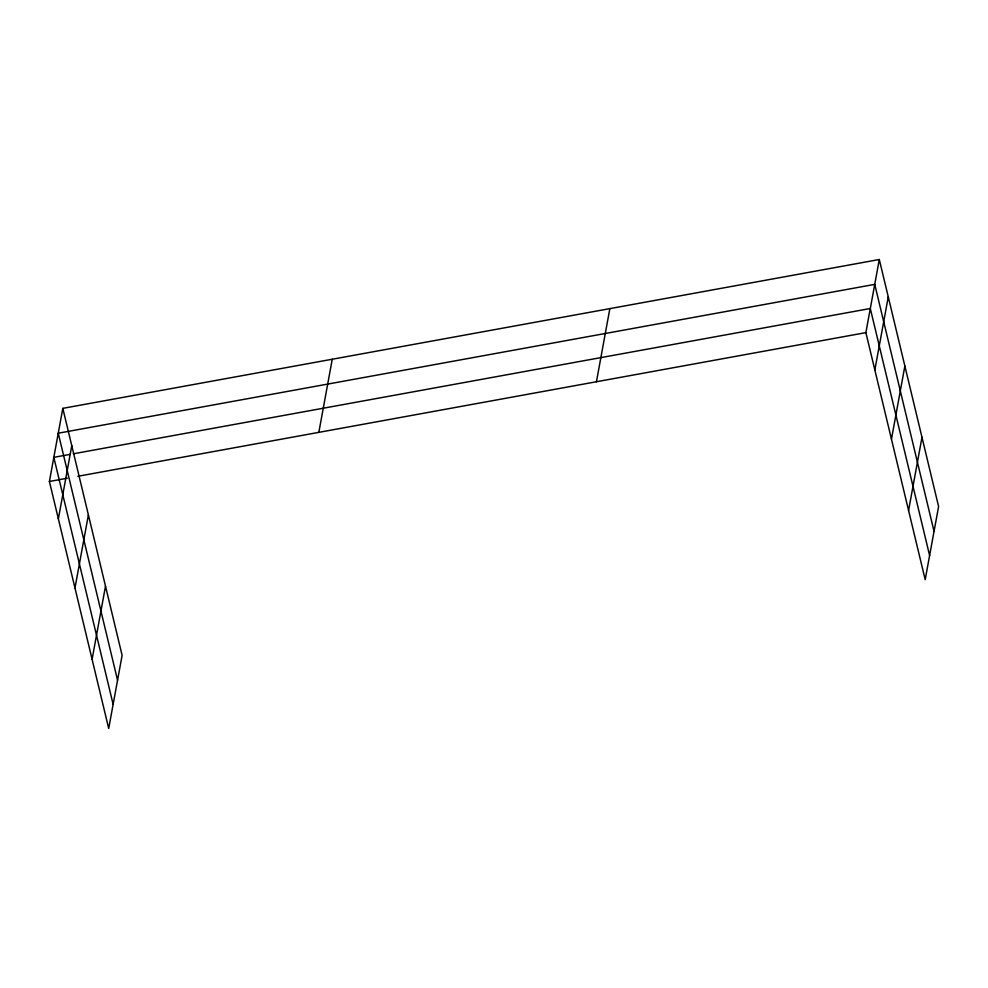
<?xml version="1.0" encoding="UTF-8"?>
<svg xmlns="http://www.w3.org/2000/svg" width="988" height="988" viewBox="0 0 988 988"><rect width="100%" height="100%" fill="white"/><g stroke="black" fill="none" stroke-linecap="round" stroke-linejoin="round"><path stroke-width="1.48" d="M62.812 408.353L122.117 655.377L108.705 728.489L49.4 481.477L62.812 408.353L879.295 259.511L938.6 506.523L925.188 579.647L865.883 332.623L879.295 259.511M58.366 518.811L71.778 445.687M74.977 588.008L88.389 514.884M92.094 659.292L105.506 586.18M318.84 432.361L332.252 359.237M596.443 381.751L609.855 308.627M874.849 369.957L888.261 296.845M891.46 439.154L904.872 366.042M908.577 510.45L921.989 437.326M70.296 454.344L53.821 457.345L113.126 704.358M73.285 453.801L870.305 308.503L929.609 555.515M49.4 481.477L67.357 478.204M77.842 476.29L865.883 332.623M934.043 531.383L874.738 284.371L58.255 433.213L117.56 680.238"/></g></svg>
